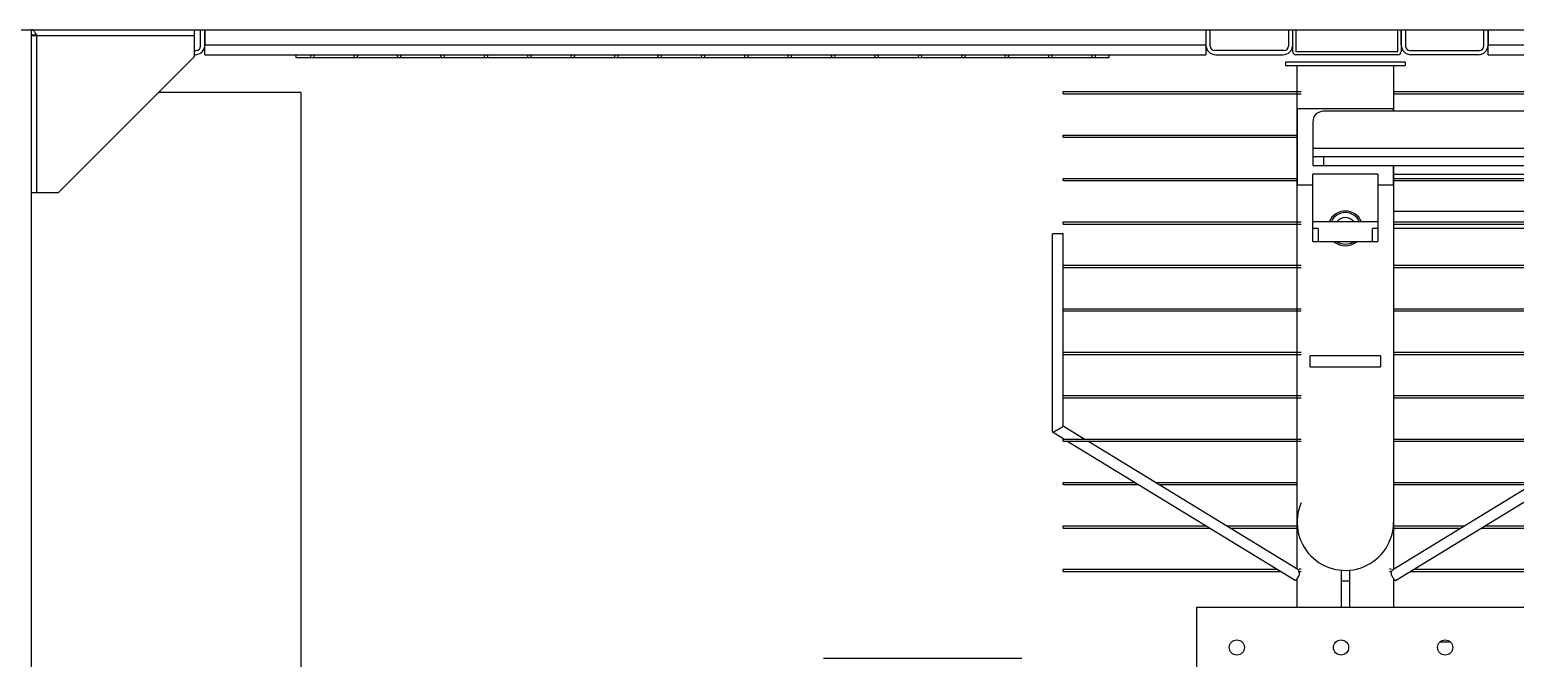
# Model space of a CAD drawing. Header units: millimetres. Extents: x 32496 to 166256, y 3504 to 23939.
# Drawn here: x 43120 to 44489, y 21505 to 22084 of the extents above; entities that cross this region are included whole.
import ezdxf

# ---------------------------------------------------------------- set-up
doc = ezdxf.new("R2010")
doc.units = ezdxf.units.MM
for name, color, linetype in [('4215-Q0001_0', 7, 'Continuous'), ('FG-S100X100-2068_0', 7, 'Continuous'), ('FG-S100X100-2232_0', 7, 'Continuous'), ('FG-S80-40-2519_0', 7, 'Continuous'), ('FG-S80-40-922_5_0', 7, 'Continuous'), ('QIAOJIA-1_0', 7, 'Continuous'), ('S04S0230_0', 7, 'Continuous'), ('YBM-26-03_3_MIR_0', 7, 'Continuous'), ('变压器模型_1__0', 7, 'Continuous')]:
    doc.layers.add(name, color=color, linetype=linetype)

msp = doc.modelspace()

# ---------------------------------------------------------------- linework, layer by layer
at = {"layer": '4215-Q0001_0', "color": 7, "linetype": 'Continuous'}
for p, q in [((43121.64, 22078.688), (43126.84, 22078.688)), ((43126.782, 22078.779), (43126.712, 22078.889)), ((43126.84, 22078.688), (43126.782, 22078.779)), ((43271.64, 22083.888), (43271.64, 22058.888)), ((43146.64, 21933.888), (43271.64, 22058.888)), ((43121.64, 21933.888), (43146.64, 21933.888))]:
    msp.add_line(p, q, dxfattribs=at)
at = {"layer": '4215-Q0001_0', "color": 9, "linetype": 'Continuous'}
for p, q in [((43126.84, 21933.888), (43126.84, 22078.688)), ((43126.84, 22078.688), (43271.64, 22078.688))]:
    msp.add_line(p, q, dxfattribs=at)
at = {"layer": '4215-Q0001_0', "color": 7, "linetype": 'Continuous'}
for points, knots in [([(43126.712, 22078.889), (43126.298, 22079.538), (43125.691, 22080.487), (43124.836, 22081.665), (43124.21, 22082.421), (43123.581, 22083.046), (43122.946, 22083.518), (43122.301, 22083.818), (43121.853, 22083.888), (43121.64, 22083.888)], [0, 0, 0, 0, 0.31352889, 0.45843563, 0.59255591, 0.71283612, 0.81860922, 0.91310615, 1, 1, 1, 1]), ([(43126.64, 22078.7), (43125.807, 22078.75), (43124.142, 22078.848), (43122.473, 22078.888), (43121.64, 22078.888)], [0, 0, 0, 0, 0.50043635, 1, 1, 1, 1])]:
    msp.add_open_spline(points, degree=3, knots=knots, dxfattribs=at)
at = {"layer": 'FG-S100X100-2068_0', "color": 7, "linetype": 'Continuous'}
for p, q in [((44284.14, 22063.888), (44284.14, 22083.888)), ((44287.14, 22083.888), (44287.14, 22063.888)), ((44381.14, 22063.888), (44381.14, 22083.888)), ((44384.14, 22083.888), (44384.14, 22063.888)), ((44287.14, 22063.888), (44381.14, 22063.888)), ((44381.14, 22060.888), (44287.14, 22060.888))]:
    msp.add_line(p, q, dxfattribs=at)
for centre, start, end in [((44287.14, 22063.888), 180, 270), ((44381.14, 22063.888), 270, 0)]:
    msp.add_arc(centre, 3, start, end, dxfattribs=at)
at = {"layer": 'FG-S100X100-2232_0', "color": 7, "linetype": 'Continuous'}
for p in [(43021.64, 22083.888), (43121.64, 19811.888)]:
    msp.add_line(p, (43121.64, 22083.888), dxfattribs=at)
at = {"layer": 'FG-S80-40-2519_0', "color": 7, "linetype": 'Continuous'}
for p, q in [((43277.64, 22068.888), (43277.64, 22083.888)), ((43281.64, 22083.888), (43281.64, 22069.888)), ((44204.14, 22083.888), (44204.14, 22069.888)), ((44208.14, 22068.888), (44208.14, 22083.888)), ((44280.14, 22083.888), (44280.14, 22068.888)), ((44284.14, 22069.888), (44284.14, 22083.888)), ((44384.14, 22069.888), (44384.14, 22083.888)), ((44388.14, 22083.888), (44388.14, 22068.888)), ((44460.14, 22068.888), (44460.14, 22083.888)), ((44464.14, 22083.888), (44464.14, 22069.888)), ((43271.64, 22064.888), (43273.64, 22064.888)), ((43272.64, 22060.888), (43271.64, 22060.888)), ((44276.14, 22064.888), (44212.14, 22064.888)), ((44213.14, 22060.888), (44275.14, 22060.888)), ((44392.14, 22064.888), (44456.14, 22064.888)), ((44455.14, 22060.888), (44393.14, 22060.888))]:
    msp.add_line(p, q, dxfattribs=at)
for centre, radius, start, end in [((43272.64, 22069.888), 9, 270, 0), ((43273.64, 22068.888), 4, 270, 0), ((44213.14, 22069.888), 9, 180, 270), ((44212.14, 22068.888), 4, 180, 270), ((44275.14, 22069.888), 9, 270, 0), ((44276.14, 22068.888), 4, 270, 0), ((44393.14, 22069.888), 9, 180, 270), ((44392.14, 22068.888), 4, 180, 270), ((44455.14, 22069.888), 9, 270, 0), ((44456.14, 22068.888), 4, 270, 0)]:
    msp.add_arc(centre, radius, start, end, dxfattribs=at)
at = {"layer": 'FG-S80-40-922_5_0', "color": 7, "linetype": 'Continuous'}
for p, q in [((43281.64, 22060.888), (43281.64, 22083.888)), ((44204.14, 22083.888), (44204.14, 22060.888)), ((44464.14, 22060.888), (44464.14, 22083.888)), ((43281.64, 22060.888), (44204.14, 22060.888)), ((44464.14, 22060.888), (45386.64, 22060.888))]:
    msp.add_line(p, q, dxfattribs=at)
at = {"layer": 'FG-S80-40-922_5_0', "color": 9, "linetype": 'Continuous'}
for p, q in [((43281.64, 22069.888), (44204.14, 22069.888)), ((44464.14, 22069.888), (45386.64, 22069.888))]:
    msp.add_line(p, q, dxfattribs=at)
at = {"layer": 'QIAOJIA-1_0', "color": 7, "linetype": 'Continuous'}
for q in [(43238.84, 22026.088), (43370.14, 21461.088)]:
    msp.add_line((43370.14, 22026.088), q, dxfattribs=at)
at = {"layer": 'S04S0230_0', "color": 7, "linetype": 'Continuous'}
msp.add_line((40172.64, 22083.888), (52008.64, 22083.888), dxfattribs=at)
at = {"layer": 'YBM-26-03_3_MIR_0', "color": 7, "linetype": 'Continuous'}
for p, q in [((43365.64, 22057.888), (43365.64, 22060.888)), ((44114.64, 22057.888), (43365.64, 22057.888)), ((44114.64, 22060.888), (44114.64, 22057.888))]:
    msp.add_line(p, q, dxfattribs=at)
for centre in [(43380.64, 22059.388), (43420.64, 22059.388), (43460.64, 22059.388), (43500.64, 22059.388), (43540.64, 22059.388), (43580.64, 22059.388), (43620.64, 22059.388), (43660.64, 22059.388), (43700.64, 22059.388), (43740.64, 22059.388), (43780.64, 22059.388), (43820.64, 22059.388), (43860.64, 22059.388), (43900.64, 22059.388), (43940.64, 22059.388), (43980.64, 22059.388), (44020.64, 22059.388), (44060.64, 22059.388), (44100.64, 22059.388)]:
    msp.add_circle(centre, 1.5, dxfattribs=at)
at = {"layer": '变压器模型_1__0', "color": 6, "linetype": 'Continuous'}
for p, q in [((44277.64, 22053.888), (44277.64, 22050.888)), ((44387.64, 22053.888), (44277.64, 22053.888)), ((44277.64, 22050.888), (44387.64, 22050.888)), ((44288.14, 21586.888), (44288.14, 22050.888)), ((44377.14, 22050.888), (44377.14, 22008.888)), ((44387.64, 22053.888), (44387.64, 22050.888)), ((44072.64, 22024.888), (44072.64, 22026.888)), ((44072.64, 22026.888), (44291.89, 22026.888)), ((44072.64, 22024.888), (44291.89, 22024.888)), ((44377.14, 22026.888), (44592.64, 22026.888)), ((44377.14, 22024.888), (44592.64, 22024.888)), ((44288.646, 21940.888), (44288.646, 22010.888)), ((44376.634, 22010.888), (44288.646, 22010.888)), ((45492.64, 22008.888), (44312.64, 22008.888)), ((44376.634, 22010.888), (44376.634, 22008.888)), ((44302.64, 21998.888), (44302.64, 21958.888)), ((44072.64, 21984.888), (44072.64, 21986.888)), ((44072.64, 21986.888), (44288.646, 21986.888)), ((44072.64, 21984.888), (44288.14, 21984.888)), ((45502.64, 21966.888), (44302.64, 21966.888)), ((44302.64, 21958.888), (45502.64, 21958.888)), ((44302.64, 21888.888), (44302.64, 21950.888)), ((44362.64, 21950.888), (44302.64, 21950.888)), ((44362.64, 21950.888), (44362.64, 21888.888)), ((44376.634, 21958.888), (44376.634, 21940.888)), ((44377.14, 21958.888), (44377.14, 21586.888)), ((44377.14, 21950.888), (44858.14, 21950.888)), ((44072.64, 21944.888), (44072.64, 21946.888)), ((44072.64, 21946.888), (44288.646, 21946.888)), ((44072.64, 21944.888), (44288.14, 21944.888)), ((44288.646, 21940.888), (44302.64, 21940.888)), ((44362.64, 21940.888), (44376.634, 21940.888)), ((44377.14, 21946.888), (44592.64, 21946.888)), ((44377.14, 21944.888), (44592.64, 21944.888)), ((44072.64, 21904.888), (44072.64, 21906.888)), ((44072.64, 21906.888), (44291.89, 21906.888)), ((44362.64, 21906.888), (44302.64, 21906.888)), ((44377.14, 21906.888), (44592.64, 21906.888)), ((44062.6, 21713.106), (44062.6, 21895.888)), ((44072.6, 21895.888), (44062.601, 21895.888)), ((44072.6, 21866.888), (44072.6, 21895.888)), ((44072.64, 21904.888), (44291.89, 21904.888)), ((44307.64, 21900.888), (44302.64, 21900.888)), ((44362.64, 21900.888), (44357.64, 21900.888)), ((44377.14, 21904.888), (44592.64, 21904.888)), ((44599.64, 21900.888), (44377.14, 21900.888)), ((44302.64, 21888.888), (44362.64, 21888.888)), ((44072.64, 21864.888), (44072.64, 21866.888)), ((44072.64, 21866.888), (44291.89, 21866.888)), ((44377.14, 21866.888), (44592.64, 21866.888)), ((44072.6, 21826.888), (44072.6, 21864.888)), ((44072.64, 21864.888), (44291.89, 21864.888)), ((44377.14, 21864.888), (44592.64, 21864.888)), ((44072.6, 21786.888), (44072.6, 21824.888)), ((44072.64, 21824.888), (44072.64, 21826.888)), ((44072.64, 21826.888), (44291.89, 21826.888)), ((44072.64, 21824.888), (44291.89, 21824.888)), ((44377.14, 21826.888), (44592.64, 21826.888)), ((44377.14, 21824.888), (44592.64, 21824.888)), ((44072.6, 21746.888), (44072.6, 21784.888)), ((44072.64, 21784.888), (44072.64, 21786.888)), ((44072.64, 21786.888), (44291.89, 21786.888)), ((44072.64, 21784.888), (44291.89, 21784.888)), ((44300.14, 21773.388), (44300.14, 21783.388)), ((44365.14, 21783.388), (44300.14, 21783.388)), ((44365.14, 21783.388), (44365.14, 21773.388)), ((44377.14, 21786.888), (44592.64, 21786.888)), ((44377.14, 21784.888), (44592.64, 21784.888)), ((44300.14, 21773.388), (44365.14, 21773.388)), ((44072.6, 21718.67), (44072.6, 21744.888)), ((44072.64, 21744.888), (44072.64, 21746.888)), ((44072.64, 21746.888), (44291.89, 21746.888)), ((44072.64, 21744.888), (44291.89, 21744.888)), ((44377.14, 21746.888), (44592.64, 21746.888)), ((44377.14, 21744.888), (44592.64, 21744.888)), ((44091.913, 21706.888), (44072.509, 21718.722)), ((44072.509, 21718.722), (44072.6, 21718.653)), ((44062.692, 21713.054), (44062.6, 21713.123)), ((44072.745, 21706.92), (44062.692, 21713.054)), ((44072.64, 21704.888), (44072.64, 21706.888)), ((44072.64, 21706.888), (44291.89, 21706.888)), ((44072.64, 21704.888), (44291.89, 21704.888)), ((44286.436, 21576.598), (44076.082, 21704.888)), ((44288.957, 21586.716), (44095.192, 21704.888)), ((44376.322, 21586.716), (44570.087, 21704.888)), ((44377.14, 21706.888), (44592.64, 21706.888)), ((44377.14, 21704.888), (44592.64, 21704.888)), ((44378.843, 21576.598), (44589.198, 21704.888)), ((44072.64, 21664.888), (44072.64, 21666.888)), ((44072.64, 21666.888), (44138.389, 21666.888)), ((44072.64, 21664.888), (44141.669, 21664.888)), ((44157.5, 21666.888), (44288.14, 21666.888)), ((44160.779, 21664.888), (44288.14, 21664.888)), ((44377.14, 21666.888), (44507.779, 21666.888)), ((44377.14, 21664.888), (44504.5, 21664.888)), ((44072.64, 21624.888), (44072.64, 21626.888)), ((44072.64, 21626.888), (44203.977, 21626.888)), ((44072.64, 21624.888), (44207.256, 21624.888)), ((44223.087, 21626.888), (44288.687, 21626.888)), ((44226.367, 21624.888), (44288.14, 21624.888)), ((44376.593, 21626.888), (44442.192, 21626.888)), ((44377.14, 21624.888), (44438.913, 21624.888)), ((44458.023, 21624.888), (44592.64, 21624.888)), ((44461.303, 21626.888), (44592.64, 21626.888)), ((44072.64, 21584.888), (44072.64, 21586.888)), ((44072.64, 21586.888), (44269.564, 21586.888)), ((44072.64, 21584.888), (44272.843, 21584.888)), ((44288.14, 21551.888), (44288.14, 21578.287)), ((44291.89, 21586.888), (44290.167, 21586.888)), ((44290.332, 21584.888), (44291.89, 21584.888)), ((44328.64, 21585.888), (44328.64, 21551.888)), ((44336.64, 21551.888), (44336.64, 21585.888)), ((44374.947, 21586.888), (44373.39, 21586.888)), ((44373.39, 21584.888), (44375.113, 21584.888)), ((44377.14, 21578.287), (44377.14, 21551.888)), ((44392.436, 21584.888), (44592.64, 21584.888)), ((44395.716, 21586.888), (44592.64, 21586.888)), ((44336.64, 21575.888), (44328.64, 21575.888)), ((44195.64, 20407.888), (44195.64, 21551.888)), ((44195.64, 21551.888), (46209.64, 21551.888)), ((43851.64, 21504.928), (44034.422, 21504.928))]:
    msp.add_line(p, q, dxfattribs=at)
at = {"layer": '变压器模型_1__0', "color": 9, "linetype": 'Continuous'}
for p, q in [((44302.64, 21974.888), (45502.64, 21974.888)), ((44312.64, 21966.888), (44312.64, 21958.888)), ((44377.14, 21916.888), (44599.64, 21916.888)), ((44307.64, 21900.888), (44307.64, 21888.888)), ((44357.64, 21888.888), (44357.64, 21900.888)), ((44429.209, 21519.888), (44420.079, 21519.888))]:
    msp.add_line(p, q, dxfattribs=at)
at = {"layer": '变压器模型_1__0', "color": 6, "linetype": 'Continuous'}
for centre in [(44232.64, 21514.888), (44328.64, 21514.888), (44424.64, 21514.888)]:
    msp.add_circle(centre, 7, dxfattribs=at)
for centre, radius, start, end in [((44312.64, 21998.888), 10, 90, 180), ((44332.64, 21900.888), 16, 22.584787, 157.414316), ((44332.64, 21900.888), 14.5, 25.09661, 154.893786), ((44332.64, 21900.888), 10, 37.023118, 142.9182), ((44332.64, 21900.888), 16, 230.214573, 309.751639), ((44332.64, 21900.888), 14.5, 237.448476, 302.550182), ((44332.64, 21630.388), 44.5, 156.455471, 0), ((44261.931, 21597.261), 32.411, 328.855146, 330.594711)]:
    msp.add_arc(centre, radius, start, end, dxfattribs=at)
for points, knots in [([(44068.554, 21715.888), (44067.949, 21715.539), (44066.76, 21714.879), (44065.079, 21713.989), (44063.741, 21713.42), (44062.977, 21713.054), (44062.692, 21713.054)], [0, 0, 0, 0, 0.32120954, 0.62636127, 0.86932339, 1, 1, 1, 1]), ([(44072.597, 21718.667), (44072.591, 21718.499), (44072.045, 21718.153), (44071.291, 21717.538), (44070, 21716.749), (44069.065, 21716.183), (44068.554, 21715.888)], [0, 0, 0, 0, 0.10242023, 0.32840242, 0.64067544, 1, 1, 1, 1]), ([(44286.436, 21576.598), (44286.695, 21576.598), (44287.307, 21577.24), (44287.791, 21577.769), (44288.105, 21578.177)], [0, 0, 0, 0, 0.33418656, 1, 1, 1, 1]), ([(44288.105, 21578.177), (44288.236, 21578.348), (44288.792, 21579.098), (44289.299, 21579.883), (44289.671, 21580.498)], [0, 0, 0, 0, 0.23078735, 1, 1, 1, 1]), ([(44288.957, 21586.716), (44289.169, 21586.716), (44289.504, 21585.935), (44289.662, 21585.409), (44289.758, 21584.984)], [0, 0, 0, 0, 0.32642267, 1, 1, 1, 1]), ([(44289.919, 21584.153), (44289.955, 21583.934), (44290.089, 21583.006), (44290.159, 21582.068), (44290.179, 21581.353)], [0, 0, 0, 0, 0.23727355, 1, 1, 1, 1]), ([(44375.1, 21581.353), (44375.11, 21581.679), (44375.172, 21582.898), (44375.325, 21584.114), (44375.522, 21584.986)], [0, 0, 0, 0, 0.2673368, 1, 1, 1, 1]), ([(44375.113, 21581.347), (44375.589, 21580.503), (44376.252, 21579.427), (44376.997, 21578.408), (44377.175, 21578.177)], [0, 0, 0, 0, 0.76862367, 1, 1, 1, 1]), ([(44375.522, 21584.986), (44375.545, 21585.087), (44375.632, 21585.447), (44375.737, 21585.804), (44375.834, 21586.053)], [0, 0, 0, 0, 0.27958175, 1, 1, 1, 1]), ([(44375.834, 21586.053), (44375.872, 21586.147), (44375.979, 21586.38), (44376.146, 21586.716), (44376.322, 21586.716)], [0, 0, 0, 0, 0.3654293, 1, 1, 1, 1]), ([(44377.921, 21577.286), (44378.092, 21577.103), (44378.361, 21576.846), (44378.706, 21576.598), (44378.843, 21576.598)], [0, 0, 0, 0, 0.64500306, 1, 1, 1, 1])]:
    msp.add_open_spline(points, degree=3, knots=knots, dxfattribs=at)
for points in [[(44289.758, 21584.984), (44289.82, 21584.709), (44289.873, 21584.432), (44289.919, 21584.153)], [(44377.175, 21578.177), (44377.411, 21577.87), (44377.657, 21577.569), (44377.921, 21577.286)]]:
    msp.add_open_spline(points, degree=3, dxfattribs=at)

doc.saveas('drawing.dxf')
